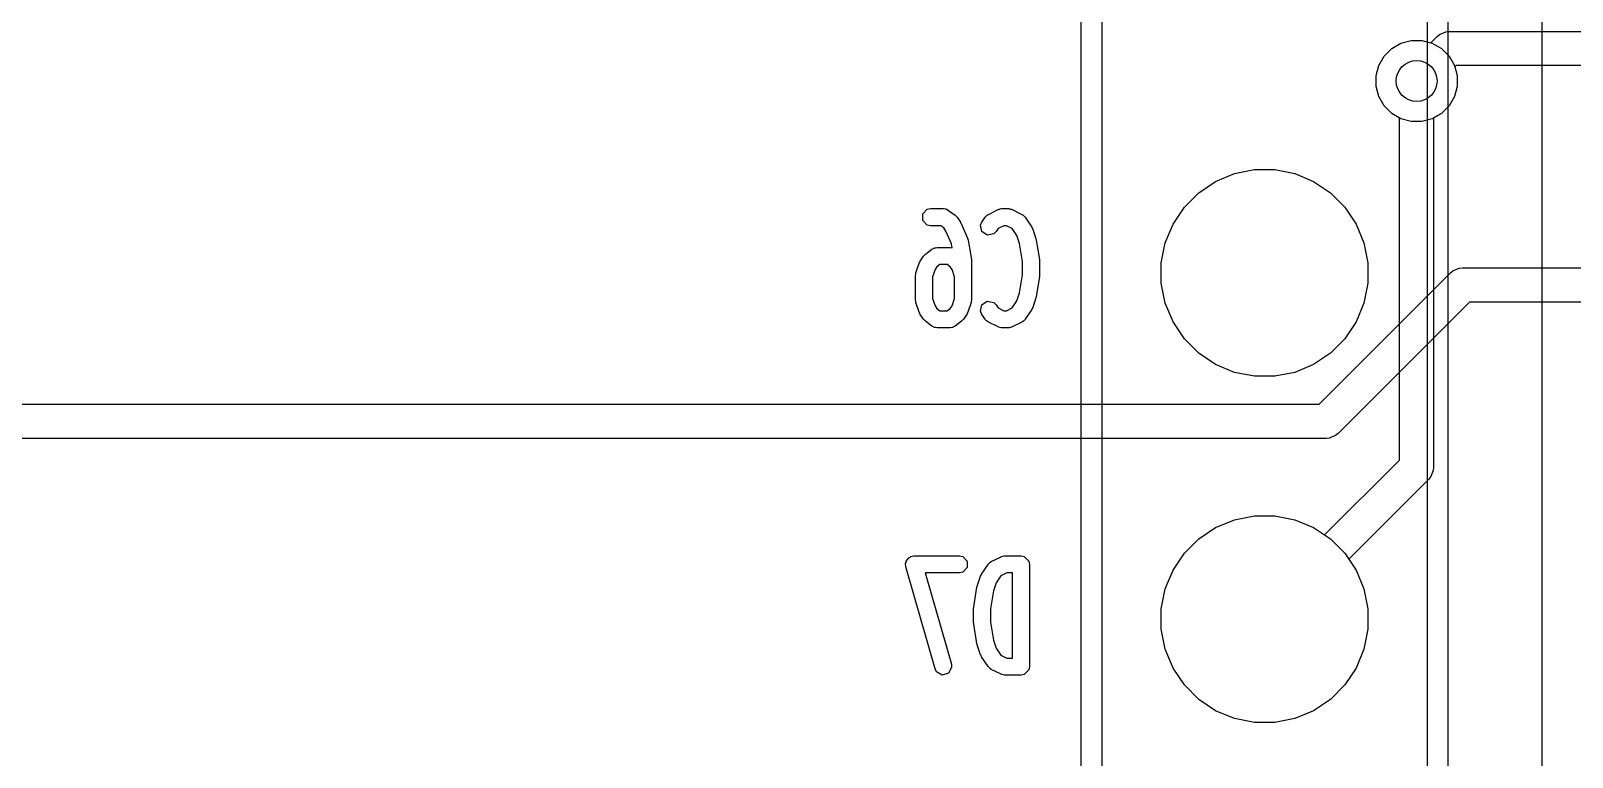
# Model space of a CAD drawing. Header units: millimetres. Extents: x 14 to 286, y -133 to -45.
# Drawn here: x 148.69 to 160, y -81.14 to -75.81 of the extents above; entities that cross this region are included whole.
import ezdxf

# ---------------------------------------------------------------- set-up
doc = ezdxf.new("R2010")
doc.units = ezdxf.units.MM
for name, color, linetype, true_color in [('B.Cu', 153, 'CONTINUOUS', 0x4d7fc4), ('B.Mask', 4, 'CONTINUOUS', 0x02ffee), ('B.Silkscreen', 31, 'CONTINUOUS', 0xe8b2a7), ('F.Cu', 13, 'CONTINUOUS', 0xc83434), ('F.Mask', 201, 'CONTINUOUS', 0xd864ff)]:
    doc.layers.add(name, color=color, linetype=linetype, true_color=true_color)

msp = doc.modelspace()

# ---------------------------------------------------------------- linework, layer by layer
at = {"layer": 'B.Cu', "linetype": 'CONTINUOUS'}
for p, q in [((159.7762, -91.892823), (159.7762, -70.946176)), ((158.740795, -75.904136), (158.816442, -75.883867)), ((158.816442, -75.883867), (158.894758, -75.883867)), ((158.894758, -75.883867), (158.970405, -75.904136)), ((158.578436, -76.066495), (158.617594, -75.998672)), ((158.617594, -75.998672), (158.672972, -75.943294)), ((158.672972, -75.943294), (158.740795, -75.904136)), ((158.970405, -75.904136), (159.038228, -75.943294)), ((159.038228, -75.943294), (159.093606, -75.998672)), ((159.093606, -75.998672), (159.132764, -76.066495)), ((158.558167, -76.142142), (158.578436, -76.066495)), ((159.132764, -76.066495), (159.153033, -76.142142)), ((158.558167, -76.220458), (158.558167, -76.142142)), ((158.578436, -76.296105), (158.558167, -76.220458)), ((159.153033, -76.220458), (159.132764, -76.296105)), ((159.153033, -76.142142), (159.153033, -76.220458)), ((158.617594, -76.363928), (158.578436, -76.296105)), ((159.132764, -76.296105), (159.093606, -76.363928)), ((158.672972, -76.419306), (158.617594, -76.363928)), ((158.7306, -76.452577), (158.672972, -76.419306)), ((158.7306, -78.962623), (158.7306, -76.452577)), ((159.038228, -76.419306), (158.9806, -76.452577)), ((158.9806, -76.452577), (158.9806, -79.0144)), ((159.093606, -76.363928), (159.038228, -76.419306)), ((157.256592, -77.000966), (157.380796, -76.917976)), ((157.380796, -76.917976), (157.518803, -76.860811)), ((157.518803, -76.860811), (157.665311, -76.831669)), ((157.665311, -76.831669), (157.814689, -76.831669)), ((157.814689, -76.831669), (157.961197, -76.860811)), ((157.961197, -76.860811), (158.099204, -76.917976)), ((158.099204, -76.917976), (158.223408, -77.000966)), ((157.150966, -77.106592), (157.256592, -77.000966)), ((158.223408, -77.000966), (158.329034, -77.106592)), ((157.067976, -77.230796), (157.150966, -77.106592)), ((158.329034, -77.106592), (158.412024, -77.230796)), ((157.010811, -77.368803), (157.067976, -77.230796)), ((158.412024, -77.230796), (158.469189, -77.368803)), ((156.981669, -77.515311), (157.010811, -77.368803)), ((158.469189, -77.368803), (158.498331, -77.515311)), ((156.981669, -77.664689), (156.981669, -77.515311)), ((158.498331, -77.515311), (158.498331, -77.664689)), ((157.010811, -77.811197), (156.981669, -77.664689)), ((158.498331, -77.664689), (158.469189, -77.811197)), ((157.067976, -77.949204), (157.010811, -77.811197)), ((158.469189, -77.811197), (158.412024, -77.949204)), ((157.150966, -78.073408), (157.067976, -77.949204)), ((158.412024, -77.949204), (158.329034, -78.073408)), ((157.256592, -78.179034), (157.150966, -78.073408)), ((158.329034, -78.073408), (158.223408, -78.179034)), ((157.380796, -78.262024), (157.256592, -78.179034)), ((157.518803, -78.319189), (157.380796, -78.262024)), ((158.099204, -78.262024), (157.961197, -78.319189)), ((158.223408, -78.179034), (158.099204, -78.262024)), ((157.665311, -78.348331), (157.518803, -78.319189)), ((157.814689, -78.348331), (157.665311, -78.348331)), ((157.961197, -78.319189), (157.814689, -78.348331)), ((158.180756, -79.512467), (158.7306, -78.962623)), ((158.978198, -79.038786), (158.959534, -79.083846)), ((158.9806, -79.0144), (158.978198, -79.038786)), ((158.943989, -79.102788), (158.357532, -79.689243)), ((158.959534, -79.083846), (158.943989, -79.102788)), ((157.380796, -79.457976), (157.518803, -79.400811)), ((157.518803, -79.400811), (157.665311, -79.371669)), ((157.665311, -79.371669), (157.814689, -79.371669)), ((157.814689, -79.371669), (157.961197, -79.400811)), ((157.961197, -79.400811), (158.099204, -79.457976)), ((157.256592, -79.540966), (157.380796, -79.457976)), ((158.099204, -79.457976), (158.180756, -79.512467)), ((157.150966, -79.646592), (157.256592, -79.540966)), ((157.067976, -79.770796), (157.150966, -79.646592)), ((158.357532, -79.689243), (158.412024, -79.770796)), ((157.010811, -79.908803), (157.067976, -79.770796)), ((158.412024, -79.770796), (158.469189, -79.908803)), ((156.981669, -80.055311), (157.010811, -79.908803)), ((158.469189, -79.908803), (158.498331, -80.055311)), ((156.981669, -80.204689), (156.981669, -80.055311)), ((158.498331, -80.055311), (158.498331, -80.204689)), ((157.010811, -80.351197), (156.981669, -80.204689)), ((158.498331, -80.204689), (158.469189, -80.351197)), ((157.067976, -80.489204), (157.010811, -80.351197)), ((158.469189, -80.351197), (158.412024, -80.489204)), ((157.150966, -80.613408), (157.067976, -80.489204)), ((158.412024, -80.489204), (158.329034, -80.613408)), ((157.256592, -80.719034), (157.150966, -80.613408)), ((158.329034, -80.613408), (158.223408, -80.719034)), ((157.380796, -80.802024), (157.256592, -80.719034)), ((158.223408, -80.719034), (158.099204, -80.802024)), ((157.518803, -80.859189), (157.380796, -80.802024)), ((157.665311, -80.888331), (157.518803, -80.859189)), ((157.961197, -80.859189), (157.814689, -80.888331)), ((158.099204, -80.802024), (157.961197, -80.859189)), ((157.814689, -80.888331), (157.665311, -80.888331))]:
    msp.add_line(p, q, dxfattribs=at)
at = {"layer": 'B.Cu'}
msp.add_circle((158.8556, -76.1813), 0.15, dxfattribs=at)
at = {"layer": 'B.Mask', "linetype": 'CONTINUOUS'}
for p, q in [((157.256592, -77.000966), (157.380796, -76.917976)), ((157.380796, -76.917976), (157.518803, -76.860811)), ((157.518803, -76.860811), (157.665311, -76.831669)), ((157.665311, -76.831669), (157.814689, -76.831669)), ((157.814689, -76.831669), (157.961197, -76.860811)), ((157.961197, -76.860811), (158.099204, -76.917976)), ((158.099204, -76.917976), (158.223408, -77.000966)), ((157.150966, -77.106592), (157.256592, -77.000966)), ((158.223408, -77.000966), (158.329034, -77.106592)), ((157.067976, -77.230796), (157.150966, -77.106592)), ((158.329034, -77.106592), (158.412024, -77.230796)), ((157.010811, -77.368803), (157.067976, -77.230796)), ((158.412024, -77.230796), (158.469189, -77.368803)), ((156.981669, -77.515311), (157.010811, -77.368803)), ((158.469189, -77.368803), (158.498331, -77.515311)), ((156.981669, -77.664689), (156.981669, -77.515311)), ((158.498331, -77.515311), (158.498331, -77.664689)), ((157.010811, -77.811197), (156.981669, -77.664689)), ((158.498331, -77.664689), (158.469189, -77.811197)), ((157.067976, -77.949204), (157.010811, -77.811197)), ((158.469189, -77.811197), (158.412024, -77.949204)), ((157.150966, -78.073408), (157.067976, -77.949204)), ((158.412024, -77.949204), (158.329034, -78.073408)), ((157.256592, -78.179034), (157.150966, -78.073408)), ((158.329034, -78.073408), (158.223408, -78.179034)), ((157.380796, -78.262024), (157.256592, -78.179034)), ((157.518803, -78.319189), (157.380796, -78.262024)), ((158.099204, -78.262024), (157.961197, -78.319189)), ((158.223408, -78.179034), (158.099204, -78.262024)), ((157.665311, -78.348331), (157.518803, -78.319189)), ((157.814689, -78.348331), (157.665311, -78.348331)), ((157.961197, -78.319189), (157.814689, -78.348331)), ((157.380796, -79.457976), (157.518803, -79.400811)), ((157.518803, -79.400811), (157.665311, -79.371669)), ((157.665311, -79.371669), (157.814689, -79.371669)), ((157.814689, -79.371669), (157.961197, -79.400811)), ((157.961197, -79.400811), (158.099204, -79.457976)), ((157.256592, -79.540966), (157.380796, -79.457976)), ((158.099204, -79.457976), (158.223408, -79.540966)), ((157.150966, -79.646592), (157.256592, -79.540966)), ((158.223408, -79.540966), (158.329034, -79.646592)), ((157.067976, -79.770796), (157.150966, -79.646592)), ((158.329034, -79.646592), (158.412024, -79.770796)), ((157.010811, -79.908803), (157.067976, -79.770796)), ((158.412024, -79.770796), (158.469189, -79.908803)), ((156.981669, -80.055311), (157.010811, -79.908803)), ((158.469189, -79.908803), (158.498331, -80.055311)), ((156.981669, -80.204689), (156.981669, -80.055311)), ((158.498331, -80.055311), (158.498331, -80.204689)), ((157.010811, -80.351197), (156.981669, -80.204689)), ((158.498331, -80.204689), (158.469189, -80.351197)), ((157.067976, -80.489204), (157.010811, -80.351197)), ((158.469189, -80.351197), (158.412024, -80.489204)), ((157.150966, -80.613408), (157.067976, -80.489204)), ((158.412024, -80.489204), (158.329034, -80.613408)), ((157.256592, -80.719034), (157.150966, -80.613408)), ((158.329034, -80.613408), (158.223408, -80.719034)), ((157.380796, -80.802024), (157.256592, -80.719034)), ((158.223408, -80.719034), (158.099204, -80.802024)), ((157.518803, -80.859189), (157.380796, -80.802024)), ((157.665311, -80.888331), (157.518803, -80.859189)), ((157.961197, -80.859189), (157.814689, -80.888331)), ((158.099204, -80.802024), (157.961197, -80.859189)), ((157.814689, -80.888331), (157.665311, -80.888331))]:
    msp.add_line(p, q, dxfattribs=at)
at = {"layer": 'B.Silkscreen', "linetype": 'CONTINUOUS'}
for p, q in [((159.085, -56), (159.085, -89.02)), ((156.395, -89.02), (156.395, -58.615)), ((156.545, -58.615), (156.545, -88.945)), ((158.935, -88.945), (158.935, -58.615)), ((157.256592, -77.000966), (157.380796, -76.917976)), ((157.380796, -76.917976), (157.518803, -76.860811)), ((157.518803, -76.860811), (157.665311, -76.831669)), ((157.665311, -76.831669), (157.814689, -76.831669)), ((157.814689, -76.831669), (157.961197, -76.860811)), ((157.961197, -76.860811), (158.099204, -76.917976)), ((158.099204, -76.917976), (158.223408, -77.000966)), ((157.150966, -77.106592), (157.256592, -77.000966)), ((158.223408, -77.000966), (158.329034, -77.106592)), ((155.230619, -77.156546), (155.264443, -77.122722)), ((155.264443, -77.122722), (155.288361, -77.117964)), ((155.288361, -77.117964), (155.383599, -77.117964)), ((155.383599, -77.117964), (155.395805, -77.120392)), ((155.395805, -77.120392), (155.39911, -77.11992)), ((155.39911, -77.11992), (155.403135, -77.12185)), ((155.403135, -77.12185), (155.407517, -77.122722)), ((155.407517, -77.122722), (155.409878, -77.125083)), ((155.409878, -77.125083), (155.421099, -77.130464)), ((155.421099, -77.130464), (155.468718, -77.166178)), ((155.712791, -77.160276), (155.784221, -77.124562)), ((155.784221, -77.124562), (155.787239, -77.123735)), ((155.787239, -77.123735), (155.788253, -77.122722)), ((155.788253, -77.122722), (155.798074, -77.120768)), ((155.798074, -77.120768), (155.807741, -77.118121)), ((155.807741, -77.118121), (155.809101, -77.118574)), ((155.809101, -77.118574), (155.812171, -77.117964)), ((155.812171, -77.117964), (155.85979, -77.117964)), ((155.85979, -77.117964), (155.862861, -77.118574)), ((155.862861, -77.118574), (155.86422, -77.118122)), ((155.86422, -77.118122), (155.87388, -77.120767)), ((155.87388, -77.120767), (155.883708, -77.122722)), ((155.883708, -77.122722), (155.884721, -77.123735)), ((155.884721, -77.123735), (155.887741, -77.124562)), ((155.887741, -77.124562), (155.959169, -77.160276)), ((157.067976, -77.230796), (157.150966, -77.106592)), ((158.329034, -77.106592), (158.412024, -77.230796)), ((155.230619, -77.204382), (155.230619, -77.156546)), ((155.264443, -77.238206), (155.230619, -77.204382)), ((155.288361, -77.242964), (155.264443, -77.238206)), ((155.362766, -77.242964), (155.288361, -77.242964)), ((155.385153, -77.259754), (155.362766, -77.242964)), ((155.468718, -77.166178), (155.475768, -77.174041)), ((155.475768, -77.174041), (155.483221, -77.181509)), ((155.483221, -77.181509), (155.507031, -77.217222)), ((155.507031, -77.217222), (155.509067, -77.222152)), ((155.509067, -77.222152), (155.512141, -77.226508)), ((155.512141, -77.226508), (155.55976, -77.333651)), ((155.655621, -77.239764), (155.66493, -77.217224)), ((155.665003, -77.286669), (155.655621, -77.239764)), ((155.66493, -77.217224), (155.688739, -77.181509)), ((155.688739, -77.181509), (155.692783, -77.177456)), ((155.692783, -77.177456), (155.693526, -77.175228)), ((155.693526, -77.175228), (155.700093, -77.17013)), ((155.700093, -77.17013), (155.705965, -77.164247)), ((155.705965, -77.164247), (155.708268, -77.163786)), ((155.708268, -77.163786), (155.712791, -77.160276)), ((155.826926, -77.242964), (155.783538, -77.264657)), ((155.845035, -77.242964), (155.826926, -77.242964)), ((155.888421, -77.264657), (155.845035, -77.242964)), ((155.959169, -77.160276), (155.963693, -77.163787)), ((155.963693, -77.163787), (155.965995, -77.164248)), ((155.965995, -77.164248), (155.971863, -77.170128)), ((155.971863, -77.170128), (155.978434, -77.175228)), ((155.978434, -77.175228), (155.979176, -77.177456)), ((155.979176, -77.177456), (155.983221, -77.181509)), ((155.983221, -77.181509), (156.03084, -77.252939)), ((156.03084, -77.252939), (156.03401, -77.260616)), ((157.010811, -77.368803), (157.067976, -77.230796)), ((158.412024, -77.230796), (158.469189, -77.368803)), ((155.400075, -77.282136), (155.385153, -77.259754)), ((155.442303, -77.377149), (155.400075, -77.282136)), ((155.55976, -77.333651), (155.561499, -77.341362)), ((155.561499, -77.341362), (155.564297, -77.34876)), ((155.564297, -77.34876), (155.588106, -77.491617)), ((155.704805, -77.313204), (155.665003, -77.286669)), ((155.75171, -77.303822), (155.704805, -77.313204)), ((155.768936, -77.28656), (155.75171, -77.303822)), ((155.783538, -77.264657), (155.768936, -77.28656)), ((155.92219, -77.31531), (155.888421, -77.264657)), ((155.941803, -77.374148), (155.92219, -77.31531)), ((156.03401, -77.260616), (156.03813, -77.267842)), ((156.03813, -77.267842), (156.06194, -77.33927)), ((156.06194, -77.33927), (156.062555, -77.344155)), ((156.062555, -77.344155), (156.064297, -77.34876)), ((156.064297, -77.34876), (156.088106, -77.491617)), ((156.981669, -77.515311), (157.010811, -77.368803)), ((158.469189, -77.368803), (158.498331, -77.515311)), ((155.212548, -77.502939), (155.236357, -77.467224)), ((155.236357, -77.467224), (155.243818, -77.459746)), ((155.243818, -77.459746), (155.250861, -77.451892)), ((155.250861, -77.451892), (155.29848, -77.416178)), ((155.29848, -77.416178), (155.3097, -77.410797)), ((155.3097, -77.410797), (155.312062, -77.408436)), ((155.312062, -77.408436), (155.316441, -77.407564)), ((155.316441, -77.407564), (155.32047, -77.405633)), ((155.32047, -77.405633), (155.323777, -77.406105)), ((155.323777, -77.406105), (155.33598, -77.403678)), ((155.33598, -77.403678), (155.431218, -77.403678)), ((155.431218, -77.403678), (155.443424, -77.406106)), ((155.447078, -77.405801), (155.442303, -77.377149)), ((155.443424, -77.406106), (155.446729, -77.405634)), ((155.446729, -77.405634), (155.447078, -77.405801)), ((155.963956, -77.507065), (155.941803, -77.374148)), ((155.180196, -77.599211), (155.181449, -77.58927)), ((155.181449, -77.58927), (155.205259, -77.517842)), ((155.205259, -77.517842), (155.209376, -77.510619)), ((155.209376, -77.510619), (155.212548, -77.502939)), ((155.321198, -77.56531), (155.303242, -77.619179)), ((155.334425, -77.545468), (155.321198, -77.56531)), ((155.356813, -77.528678), (155.334425, -77.545468)), ((155.410385, -77.528678), (155.356813, -77.528678)), ((155.432772, -77.545468), (155.410385, -77.528678)), ((155.446, -77.56531), (155.432772, -77.545468)), ((155.463956, -77.619177), (155.446, -77.56531)), ((155.588106, -77.491617), (155.587943, -77.496804)), ((155.587943, -77.496804), (155.588956, -77.501892)), ((155.588956, -77.501892), (155.588956, -77.787607)), ((155.963956, -77.603861), (155.963956, -77.507065)), ((156.088106, -77.491617), (156.087943, -77.496804)), ((156.087943, -77.496804), (156.088956, -77.501892)), ((156.088956, -77.501892), (156.088956, -77.609035)), ((156.981669, -77.664689), (156.981669, -77.515311)), ((158.498331, -77.515311), (158.498331, -77.664689)), ((155.178242, -77.609035), (155.180196, -77.599211)), ((155.178242, -77.787607), (155.178242, -77.609035)), ((155.303242, -77.619179), (155.303242, -77.777462)), ((155.463956, -77.777464), (155.463956, -77.619177)), ((155.941803, -77.736779), (155.963956, -77.603861)), ((156.088106, -77.61931), (156.064297, -77.762167)), ((156.088956, -77.609035), (156.087943, -77.614122)), ((156.087943, -77.614122), (156.088106, -77.61931)), ((157.010811, -77.811197), (156.981669, -77.664689)), ((158.498331, -77.664689), (158.469189, -77.811197)), ((155.180196, -77.79743), (155.178242, -77.787607)), ((155.181449, -77.807372), (155.180196, -77.79743)), ((155.205259, -77.8788), (155.181449, -77.807372)), ((155.303242, -77.777462), (155.321198, -77.831331)), ((155.446, -77.831331), (155.463956, -77.777464)), ((155.585749, -77.807371), (155.56194, -77.878799)), ((155.587002, -77.797427), (155.585749, -77.807371)), ((155.588956, -77.787607), (155.587002, -77.797427)), ((155.665003, -77.824257), (155.704806, -77.797723)), ((155.704806, -77.797723), (155.751711, -77.807105)), ((155.751711, -77.807105), (155.768937, -77.824367)), ((155.888421, -77.84627), (155.92219, -77.795617)), ((155.92219, -77.795617), (155.941803, -77.736779)), ((156.06194, -77.771656), (156.03813, -77.843085)), ((156.062555, -77.766772), (156.06194, -77.771656)), ((156.064297, -77.762167), (156.062555, -77.766772)), ((157.067976, -77.949204), (157.010811, -77.811197)), ((158.469189, -77.811197), (158.412024, -77.949204)), ((155.209376, -77.886022), (155.205259, -77.8788)), ((155.212548, -77.893703), (155.209376, -77.886022)), ((155.236357, -77.929418), (155.212548, -77.893703)), ((155.243818, -77.936895), (155.236357, -77.929418)), ((155.321198, -77.831331), (155.334425, -77.851173)), ((155.334425, -77.851173), (155.356813, -77.867964)), ((155.356813, -77.867964), (155.410385, -77.867964)), ((155.410385, -77.867964), (155.432772, -77.851173)), ((155.432772, -77.851173), (155.446, -77.831331)), ((155.53084, -77.929419), (155.523387, -77.936886)), ((155.55465, -77.893704), (155.53084, -77.929419)), ((155.557822, -77.886021), (155.55465, -77.893704)), ((155.56194, -77.878799), (155.557822, -77.886021)), ((155.655621, -77.871162), (155.665003, -77.824257)), ((155.664929, -77.893703), (155.655621, -77.871162)), ((155.688738, -77.929418), (155.664929, -77.893703)), ((155.692783, -77.933471), (155.688738, -77.929418)), ((155.693526, -77.9357), (155.692783, -77.933471)), ((155.700093, -77.940797), (155.693526, -77.9357)), ((155.768937, -77.824367), (155.783538, -77.84627)), ((155.783538, -77.84627), (155.826926, -77.867964)), ((155.826926, -77.867964), (155.845035, -77.867964)), ((155.845035, -77.867964), (155.888421, -77.84627)), ((155.978434, -77.9357), (155.971863, -77.940799)), ((155.979176, -77.933471), (155.978434, -77.9357)), ((155.983221, -77.929419), (155.979176, -77.933471)), ((156.03084, -77.857989), (155.983221, -77.929419)), ((156.034012, -77.850307), (156.03084, -77.857989)), ((156.03813, -77.843085), (156.034012, -77.850307)), ((155.250861, -77.94475), (155.243818, -77.936895)), ((155.29848, -77.980464), (155.250861, -77.94475)), ((155.3097, -77.985844), (155.29848, -77.980464)), ((155.312062, -77.988206), (155.3097, -77.985844)), ((155.316441, -77.989077), (155.312062, -77.988206)), ((155.32047, -77.991009), (155.316441, -77.989077)), ((155.323777, -77.990536), (155.32047, -77.991009)), ((155.33598, -77.992964), (155.323777, -77.990536)), ((155.431218, -77.992964), (155.33598, -77.992964)), ((155.443424, -77.990535), (155.431218, -77.992964)), ((155.446729, -77.991008), (155.443424, -77.990535)), ((155.450754, -77.989077), (155.446729, -77.991008)), ((155.455136, -77.988206), (155.450754, -77.989077)), ((155.457497, -77.985844), (155.455136, -77.988206)), ((155.468718, -77.980464), (155.457497, -77.985844)), ((155.516337, -77.94475), (155.468718, -77.980464)), ((155.523387, -77.936886), (155.516337, -77.94475)), ((155.705964, -77.94668), (155.700093, -77.940797)), ((155.708266, -77.94714), (155.705964, -77.94668)), ((155.712791, -77.950652), (155.708266, -77.94714)), ((155.784221, -77.986366), (155.712791, -77.950652)), ((155.787239, -77.987192), (155.784221, -77.986366)), ((155.788253, -77.988206), (155.787239, -77.987192)), ((155.798074, -77.990159), (155.788253, -77.988206)), ((155.807741, -77.992807), (155.798074, -77.990159)), ((155.809101, -77.992353), (155.807741, -77.992807)), ((155.812171, -77.992964), (155.809101, -77.992353)), ((155.85979, -77.992964), (155.812171, -77.992964)), ((155.862861, -77.992353), (155.85979, -77.992964)), ((155.86422, -77.992806), (155.862861, -77.992353)), ((155.87388, -77.99016), (155.86422, -77.992806)), ((155.883708, -77.988206), (155.87388, -77.99016)), ((155.884721, -77.987192), (155.883708, -77.988206)), ((155.887741, -77.986366), (155.884721, -77.987192)), ((155.959169, -77.950652), (155.887741, -77.986366)), ((155.963693, -77.94714), (155.959169, -77.950652)), ((155.965995, -77.94668), (155.963693, -77.94714)), ((155.971863, -77.940799), (155.965995, -77.94668)), ((157.150966, -78.073408), (157.067976, -77.949204)), ((158.412024, -77.949204), (158.329034, -78.073408)), ((157.256592, -78.179034), (157.150966, -78.073408)), ((158.329034, -78.073408), (158.223408, -78.179034)), ((157.380796, -78.262024), (157.256592, -78.179034)), ((157.518803, -78.319189), (157.380796, -78.262024)), ((158.099204, -78.262024), (157.961197, -78.319189)), ((158.223408, -78.179034), (158.099204, -78.262024)), ((157.665311, -78.348331), (157.518803, -78.319189)), ((157.814689, -78.348331), (157.665311, -78.348331)), ((157.961197, -78.319189), (157.814689, -78.348331)), ((157.380796, -79.457976), (157.518803, -79.400811)), ((157.518803, -79.400811), (157.665311, -79.371669)), ((157.665311, -79.371669), (157.814689, -79.371669)), ((157.814689, -79.371669), (157.961197, -79.400811)), ((157.961197, -79.400811), (158.099204, -79.457976)), ((157.256592, -79.540966), (157.380796, -79.457976)), ((158.099204, -79.457976), (158.223408, -79.540966)), ((157.150966, -79.646592), (157.256592, -79.540966)), ((158.223408, -79.540966), (158.329034, -79.646592)), ((155.104842, -79.721329), (155.109191, -79.7135)), ((155.106838, -79.745634), (155.104842, -79.721329)), ((155.321123, -80.495634), (155.106838, -79.745634)), ((155.109191, -79.704546), (155.120383, -79.693353)), ((155.109191, -79.7135), (155.109191, -79.704546)), ((155.120383, -79.693353), (155.128072, -79.679514)), ((155.128072, -79.679514), (155.136683, -79.677053)), ((155.136683, -79.677053), (155.143015, -79.670722)), ((155.143015, -79.670722), (155.166933, -79.665964)), ((155.166933, -79.665964), (155.500266, -79.665964)), ((155.500266, -79.665964), (155.524184, -79.670722)), ((155.524184, -79.670722), (155.558008, -79.704546)), ((155.558008, -79.704546), (155.558008, -79.752382)), ((155.662549, -79.800938), (155.710168, -79.729509)), ((155.710168, -79.729509), (155.714212, -79.725456)), ((155.714212, -79.725456), (155.714955, -79.723228)), ((155.714955, -79.723228), (155.721522, -79.71813)), ((155.721522, -79.71813), (155.727394, -79.712247)), ((155.727394, -79.712247), (155.729697, -79.711786)), ((155.729697, -79.711786), (155.73422, -79.708276)), ((155.73422, -79.708276), (155.805648, -79.672562)), ((155.805648, -79.672562), (155.808667, -79.671735)), ((155.808667, -79.671735), (155.809681, -79.670722)), ((155.809681, -79.670722), (155.8195, -79.668768)), ((155.8195, -79.668768), (155.829169, -79.666121)), ((155.829169, -79.666121), (155.830529, -79.666574)), ((155.830529, -79.666574), (155.833599, -79.665964)), ((155.833599, -79.665964), (155.952647, -79.665964)), ((155.952647, -79.665964), (155.976565, -79.670722)), ((155.976565, -79.670722), (156.010389, -79.704546)), ((156.010389, -79.704546), (156.015147, -79.728464)), ((156.015147, -79.728464), (156.015147, -80.478464)), ((157.067976, -79.770796), (157.150966, -79.646592)), ((158.329034, -79.646592), (158.412024, -79.770796)), ((155.500266, -79.790964), (155.249791, -79.790964)), ((155.249791, -79.790964), (155.441313, -80.461294)), ((155.524184, -79.786206), (155.500266, -79.790964)), ((155.558008, -79.752382), (155.524184, -79.786206)), ((155.631449, -79.88727), (155.655259, -79.815842)), ((155.655259, -79.815842), (155.659377, -79.808618)), ((155.659377, -79.808618), (155.662549, -79.800938)), ((155.804966, -79.812657), (155.771198, -79.863309)), ((155.848354, -79.790964), (155.804966, -79.812657)), ((155.890147, -79.790964), (155.848354, -79.790964)), ((155.890147, -80.415964), (155.890147, -79.790964)), ((157.010811, -79.908803), (157.067976, -79.770796)), ((158.412024, -79.770796), (158.469189, -79.908803)), ((155.605283, -80.039617), (155.629092, -79.896761)), ((155.629092, -79.896761), (155.630833, -79.892156)), ((155.630833, -79.892156), (155.631449, -79.88727)), ((155.751585, -79.922148), (155.729433, -80.055066)), ((155.771198, -79.863309), (155.751585, -79.922148)), ((156.981669, -80.055311), (157.010811, -79.908803)), ((158.469189, -79.908803), (158.498331, -80.055311)), ((155.604433, -80.049892), (155.605445, -80.044804)), ((155.604433, -80.157035), (155.604433, -80.049892)), ((155.605445, -80.044804), (155.605283, -80.039617)), ((155.729433, -80.055066), (155.729433, -80.15186)), ((156.981669, -80.204689), (156.981669, -80.055311)), ((158.498331, -80.055311), (158.498331, -80.204689)), ((155.605445, -80.162122), (155.604433, -80.157035)), ((155.605283, -80.16731), (155.605445, -80.162122)), ((155.629092, -80.310166), (155.605283, -80.16731)), ((155.729433, -80.15186), (155.751586, -80.28478)), ((155.630833, -80.314771), (155.629092, -80.310166)), ((155.751586, -80.28478), (155.771198, -80.343617)), ((157.010811, -80.351197), (156.981669, -80.204689)), ((158.498331, -80.204689), (158.469189, -80.351197)), ((155.631449, -80.319656), (155.630833, -80.314771)), ((155.655259, -80.391086), (155.631449, -80.319656)), ((155.659377, -80.398309), (155.655259, -80.391086)), ((155.662549, -80.40599), (155.659377, -80.398309)), ((155.710168, -80.477419), (155.662549, -80.40599)), ((155.771198, -80.343617), (155.804966, -80.39427)), ((155.804966, -80.39427), (155.848354, -80.415964)), ((155.848354, -80.415964), (155.890147, -80.415964)), ((157.067976, -80.489204), (157.010811, -80.351197)), ((158.469189, -80.351197), (158.412024, -80.489204)), ((155.332269, -80.517325), (155.321123, -80.495634)), ((155.374083, -80.540555), (155.332269, -80.517325)), ((155.420079, -80.527414), (155.374083, -80.540555)), ((155.443309, -80.485599), (155.420079, -80.527414)), ((155.441313, -80.461294), (155.443309, -80.485599)), ((155.714212, -80.481471), (155.710168, -80.477419)), ((155.714955, -80.4837), (155.714212, -80.481471)), ((155.721522, -80.488797), (155.714955, -80.4837)), ((155.727394, -80.494681), (155.721522, -80.488797)), ((155.729697, -80.495141), (155.727394, -80.494681)), ((155.73422, -80.498652), (155.729697, -80.495141)), ((155.805648, -80.534366), (155.73422, -80.498652)), ((155.808667, -80.535192), (155.805648, -80.534366)), ((155.809681, -80.536206), (155.808667, -80.535192)), ((155.8195, -80.538159), (155.809681, -80.536206)), ((155.976565, -80.536206), (155.952647, -80.540964)), ((156.010389, -80.502382), (155.976565, -80.536206)), ((156.015147, -80.478464), (156.010389, -80.502382)), ((157.150966, -80.613408), (157.067976, -80.489204)), ((158.412024, -80.489204), (158.329034, -80.613408)), ((155.829169, -80.540807), (155.8195, -80.538159)), ((155.830529, -80.540353), (155.829169, -80.540807)), ((155.833599, -80.540964), (155.830529, -80.540353)), ((155.952647, -80.540964), (155.833599, -80.540964)), ((157.256592, -80.719034), (157.150966, -80.613408)), ((158.329034, -80.613408), (158.223408, -80.719034)), ((157.380796, -80.802024), (157.256592, -80.719034)), ((158.223408, -80.719034), (158.099204, -80.802024)), ((157.518803, -80.859189), (157.380796, -80.802024)), ((157.665311, -80.888331), (157.518803, -80.859189)), ((157.961197, -80.859189), (157.814689, -80.888331)), ((158.099204, -80.802024), (157.961197, -80.859189)), ((157.814689, -80.888331), (157.665311, -80.888331))]:
    msp.add_line(p, q, dxfattribs=at)
at = {"layer": 'F.Cu', "linetype": 'CONTINUOUS'}
for p, q in [((158.740795, -75.904136), (158.816442, -75.883867)), ((158.816442, -75.883867), (158.894758, -75.883867)), ((158.894758, -75.883867), (158.959033, -75.901089)), ((158.959033, -75.901089), (159.005612, -75.854511)), ((159.005612, -75.854511), (159.024554, -75.838966)), ((159.024554, -75.838966), (159.069614, -75.820301)), ((159.069614, -75.820301), (159.069624, -75.820301)), ((159.069624, -75.820301), (159.094, -75.8179)), ((159.094, -75.8179), (171.080024, -75.8179)), ((158.578436, -76.066495), (158.617594, -75.998672)), ((158.617594, -75.998672), (158.672972, -75.943294)), ((158.672972, -75.943294), (158.740795, -75.904136)), ((158.558167, -76.142142), (158.578436, -76.066495)), ((159.145777, -76.0679), (159.13581, -76.077866)), ((159.13581, -76.077866), (159.153033, -76.142142)), ((171.1318, -76.0679), (159.145777, -76.0679)), ((158.558167, -76.220458), (158.558167, -76.142142)), ((158.578436, -76.296105), (158.558167, -76.220458)), ((159.153033, -76.220458), (159.132764, -76.296105)), ((159.153033, -76.142142), (159.153033, -76.220458)), ((158.617594, -76.363928), (158.578436, -76.296105)), ((159.132764, -76.296105), (159.093606, -76.363928)), ((158.672972, -76.419306), (158.617594, -76.363928)), ((158.740795, -76.458464), (158.672972, -76.419306)), ((158.816442, -76.478733), (158.740795, -76.458464)), ((158.970405, -76.458464), (158.894758, -76.478733)), ((159.038228, -76.419306), (158.970405, -76.458464)), ((159.093606, -76.363928), (159.038228, -76.419306)), ((158.894758, -76.478733), (158.816442, -76.478733)), ((157.256592, -77.000966), (157.380796, -76.917976)), ((157.380796, -76.917976), (157.518803, -76.860811)), ((157.518803, -76.860811), (157.665311, -76.831669)), ((157.665311, -76.831669), (157.814689, -76.831669)), ((157.814689, -76.831669), (157.961197, -76.860811)), ((157.961197, -76.860811), (158.099204, -76.917976)), ((158.099204, -76.917976), (158.223408, -77.000966)), ((157.150966, -77.106592), (157.256592, -77.000966)), ((158.223408, -77.000966), (158.329034, -77.106592)), ((157.067976, -77.230796), (157.150966, -77.106592)), ((158.329034, -77.106592), (158.412024, -77.230796)), ((157.010811, -77.368803), (157.067976, -77.230796)), ((158.412024, -77.230796), (158.469189, -77.368803)), ((156.981669, -77.515311), (157.010811, -77.368803)), ((158.469189, -77.368803), (158.498331, -77.515311)), ((156.981669, -77.664689), (156.981669, -77.515311)), ((158.139324, -78.5537), (159.103212, -77.589811)), ((158.498331, -77.515311), (158.498331, -77.664689)), ((159.103212, -77.589811), (159.121596, -77.574723)), ((159.121596, -77.574723), (159.122154, -77.574166)), ((159.122154, -77.574166), (159.167214, -77.555502)), ((159.167214, -77.555502), (159.1916, -77.5531)), ((159.1916, -77.5531), (169.176624, -77.5531)), ((157.010811, -77.811197), (156.981669, -77.664689)), ((158.498331, -77.664689), (158.469189, -77.811197)), ((157.067976, -77.949204), (157.010811, -77.811197)), ((159.243477, -77.8031), (158.279488, -78.767088)), ((158.469189, -77.811197), (158.412024, -77.949204)), ((169.2284, -77.8031), (159.243477, -77.8031)), ((157.150966, -78.073408), (157.067976, -77.949204)), ((158.412024, -77.949204), (158.329034, -78.073408)), ((157.256592, -78.179034), (157.150966, -78.073408)), ((158.329034, -78.073408), (158.223408, -78.179034)), ((157.380796, -78.262024), (157.256592, -78.179034)), ((157.518803, -78.319189), (157.380796, -78.262024)), ((158.099204, -78.262024), (157.961197, -78.319189)), ((158.223408, -78.179034), (158.099204, -78.262024)), ((157.665311, -78.348331), (157.518803, -78.319189)), ((157.814689, -78.348331), (157.665311, -78.348331)), ((157.961197, -78.319189), (157.814689, -78.348331)), ((146.200477, -78.5537), (158.139324, -78.5537)), ((158.1911, -78.8037), (146.1487, -78.8037)), ((158.215486, -78.801298), (158.1911, -78.8037)), ((158.215487, -78.801298), (158.215486, -78.801298)), ((158.230529, -78.795067), (158.215487, -78.801298)), ((158.260546, -78.782634), (158.230529, -78.795067)), ((158.260551, -78.782628), (158.260546, -78.782634)), ((158.279488, -78.767088), (158.260551, -78.782628)), ((157.380796, -79.457976), (157.518803, -79.400811)), ((157.518803, -79.400811), (157.665311, -79.371669)), ((157.665311, -79.371669), (157.814689, -79.371669)), ((157.814689, -79.371669), (157.961197, -79.400811)), ((157.961197, -79.400811), (158.099204, -79.457976)), ((157.256592, -79.540966), (157.380796, -79.457976)), ((158.099204, -79.457976), (158.223408, -79.540966)), ((157.150966, -79.646592), (157.256592, -79.540966)), ((158.223408, -79.540966), (158.329034, -79.646592)), ((157.067976, -79.770796), (157.150966, -79.646592)), ((158.329034, -79.646592), (158.412024, -79.770796)), ((157.010811, -79.908803), (157.067976, -79.770796)), ((158.412024, -79.770796), (158.469189, -79.908803)), ((156.981669, -80.055311), (157.010811, -79.908803)), ((158.469189, -79.908803), (158.498331, -80.055311)), ((156.981669, -80.204689), (156.981669, -80.055311)), ((158.498331, -80.055311), (158.498331, -80.204689)), ((157.010811, -80.351197), (156.981669, -80.204689)), ((158.498331, -80.204689), (158.469189, -80.351197)), ((157.067976, -80.489204), (157.010811, -80.351197)), ((158.469189, -80.351197), (158.412024, -80.489204)), ((157.150966, -80.613408), (157.067976, -80.489204)), ((158.412024, -80.489204), (158.329034, -80.613408)), ((157.256592, -80.719034), (157.150966, -80.613408)), ((158.329034, -80.613408), (158.223408, -80.719034)), ((157.380796, -80.802024), (157.256592, -80.719034)), ((158.223408, -80.719034), (158.099204, -80.802024)), ((157.518803, -80.859189), (157.380796, -80.802024)), ((157.665311, -80.888331), (157.518803, -80.859189)), ((157.961197, -80.859189), (157.814689, -80.888331)), ((158.099204, -80.802024), (157.961197, -80.859189)), ((157.814689, -80.888331), (157.665311, -80.888331))]:
    msp.add_line(p, q, dxfattribs=at)
at = {"layer": 'F.Cu'}
msp.add_circle((158.8556, -76.1813), 0.15, dxfattribs=at)
at = {"layer": 'F.Mask', "linetype": 'CONTINUOUS'}
for p, q in [((157.256592, -77.000966), (157.380796, -76.917976)), ((157.380796, -76.917976), (157.518803, -76.860811)), ((157.518803, -76.860811), (157.665311, -76.831669)), ((157.665311, -76.831669), (157.814689, -76.831669)), ((157.814689, -76.831669), (157.961197, -76.860811)), ((157.961197, -76.860811), (158.099204, -76.917976)), ((158.099204, -76.917976), (158.223408, -77.000966)), ((157.150966, -77.106592), (157.256592, -77.000966)), ((158.223408, -77.000966), (158.329034, -77.106592)), ((157.067976, -77.230796), (157.150966, -77.106592)), ((158.329034, -77.106592), (158.412024, -77.230796)), ((157.010811, -77.368803), (157.067976, -77.230796)), ((158.412024, -77.230796), (158.469189, -77.368803)), ((156.981669, -77.515311), (157.010811, -77.368803)), ((158.469189, -77.368803), (158.498331, -77.515311)), ((156.981669, -77.664689), (156.981669, -77.515311)), ((158.498331, -77.515311), (158.498331, -77.664689)), ((157.010811, -77.811197), (156.981669, -77.664689)), ((158.498331, -77.664689), (158.469189, -77.811197)), ((157.067976, -77.949204), (157.010811, -77.811197)), ((158.469189, -77.811197), (158.412024, -77.949204)), ((157.150966, -78.073408), (157.067976, -77.949204)), ((158.412024, -77.949204), (158.329034, -78.073408)), ((157.256592, -78.179034), (157.150966, -78.073408)), ((158.329034, -78.073408), (158.223408, -78.179034)), ((157.380796, -78.262024), (157.256592, -78.179034)), ((157.518803, -78.319189), (157.380796, -78.262024)), ((158.099204, -78.262024), (157.961197, -78.319189)), ((158.223408, -78.179034), (158.099204, -78.262024)), ((157.665311, -78.348331), (157.518803, -78.319189)), ((157.814689, -78.348331), (157.665311, -78.348331)), ((157.961197, -78.319189), (157.814689, -78.348331)), ((157.380796, -79.457976), (157.518803, -79.400811)), ((157.518803, -79.400811), (157.665311, -79.371669)), ((157.665311, -79.371669), (157.814689, -79.371669)), ((157.814689, -79.371669), (157.961197, -79.400811)), ((157.961197, -79.400811), (158.099204, -79.457976)), ((157.256592, -79.540966), (157.380796, -79.457976)), ((158.099204, -79.457976), (158.223408, -79.540966)), ((157.150966, -79.646592), (157.256592, -79.540966)), ((158.223408, -79.540966), (158.329034, -79.646592)), ((157.067976, -79.770796), (157.150966, -79.646592)), ((158.329034, -79.646592), (158.412024, -79.770796)), ((157.010811, -79.908803), (157.067976, -79.770796)), ((158.412024, -79.770796), (158.469189, -79.908803)), ((156.981669, -80.055311), (157.010811, -79.908803)), ((158.469189, -79.908803), (158.498331, -80.055311)), ((156.981669, -80.204689), (156.981669, -80.055311)), ((158.498331, -80.055311), (158.498331, -80.204689)), ((157.010811, -80.351197), (156.981669, -80.204689)), ((158.498331, -80.204689), (158.469189, -80.351197)), ((157.067976, -80.489204), (157.010811, -80.351197)), ((158.469189, -80.351197), (158.412024, -80.489204)), ((157.150966, -80.613408), (157.067976, -80.489204)), ((158.412024, -80.489204), (158.329034, -80.613408)), ((157.256592, -80.719034), (157.150966, -80.613408)), ((158.329034, -80.613408), (158.223408, -80.719034)), ((157.380796, -80.802024), (157.256592, -80.719034)), ((158.223408, -80.719034), (158.099204, -80.802024)), ((157.518803, -80.859189), (157.380796, -80.802024)), ((157.665311, -80.888331), (157.518803, -80.859189)), ((157.961197, -80.859189), (157.814689, -80.888331)), ((158.099204, -80.802024), (157.961197, -80.859189)), ((157.814689, -80.888331), (157.665311, -80.888331))]:
    msp.add_line(p, q, dxfattribs=at)

doc.saveas('drawing.dxf')
